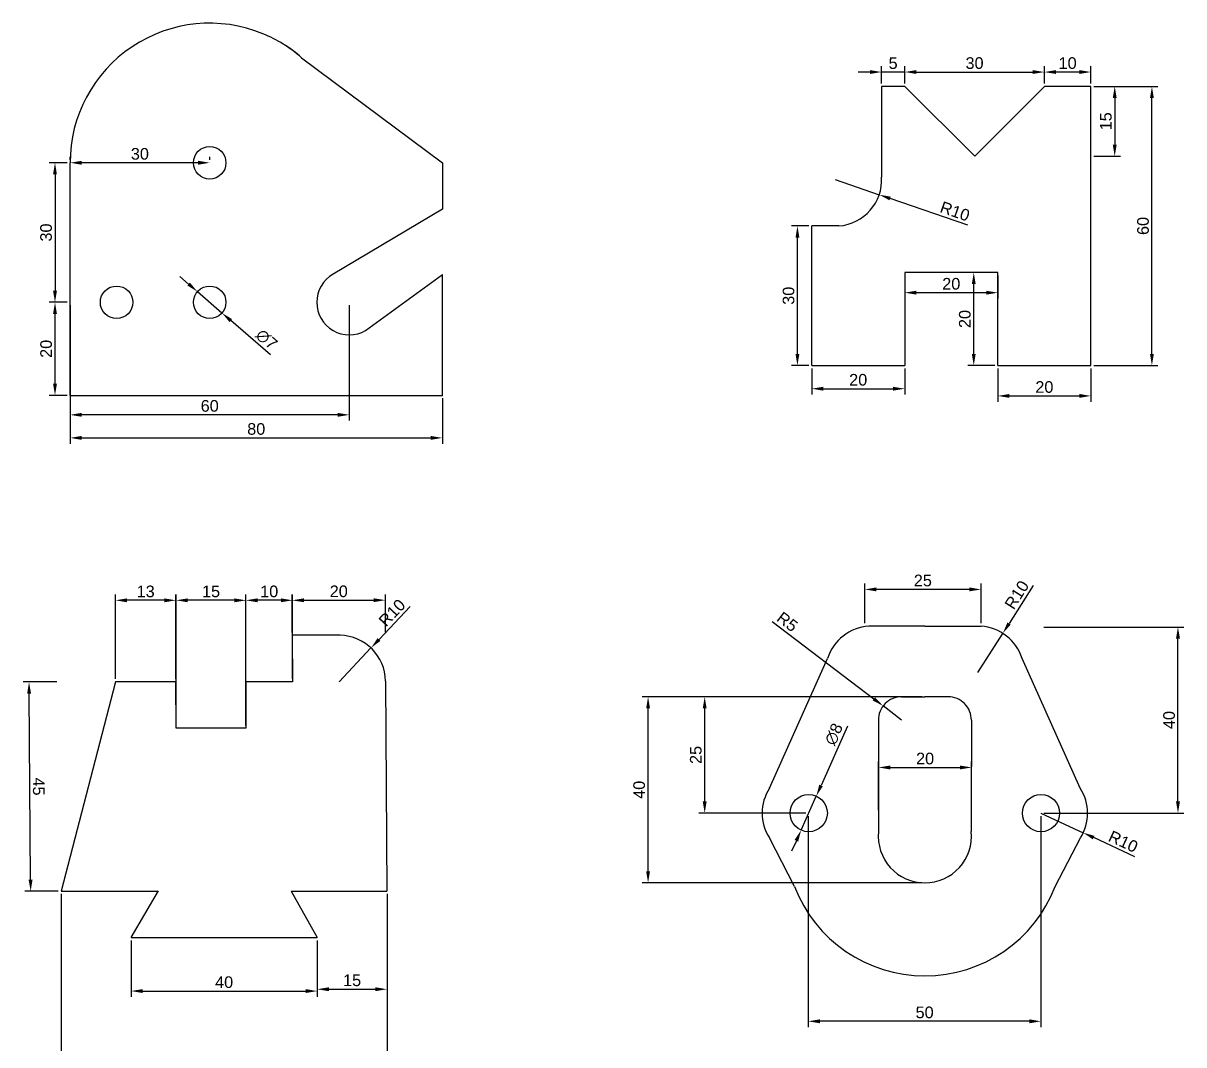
# Model space of a CAD drawing. Header units: millimetres. Extents: x 11680 to 12987, y 5009 to 5634.
# Drawn here: x 11679.9 to 11929.3, y 5410.4 to 5630 of the extents above; entities that cross this region are included whole.
import ezdxf

# ---------------------------------------------------------------- set-up
doc = ezdxf.new("R2010")
doc.units = ezdxf.units.MM
doc.styles.get("Standard").update_dxf_attribs({"font": 'arial.ttf'})
doc.dimstyles.new('ISO-25', dxfattribs={"dimtxt": 2.5, "dimasz": 2.5, "dimexe": 1.25, "dimexo": 0.625, "dimtad": 1, "dimtxsty": 'Standard', "dimcen": 2.5, "dimadec": 0, "dimazin": 0, "dimtfac": 1, "dimtmove": 0, "dimatfit": 3, "dimfxl": 1, "dimarcsym": 0})

# ---------------------------------------------------------------- blocks, each defined once
blk = doc.blocks.new('*D1')
at = {"color": 0, "lineweight": -2, "transparency": 16777216}
for p, q in [((11689.38, 5570), (11685.51, 5570)), ((11686.76, 5552.5), (11686.76, 5567.5)), ((11689.38, 5550), (11685.51, 5550))]:
    blk.add_line(p, q, dxfattribs=at)
at = {"color": 0, "transparency": 16777216}
for points in [[(11686.34, 5567.5), (11687.17, 5567.5), (11686.76, 5570)], [(11686.34, 5552.5), (11687.17, 5552.5), (11686.76, 5550)]]:
    blk.add_solid(points, dxfattribs=at)
at = {"layer": 'Defpoints', "color": 0, "transparency": 16777216}
for p in [(11686.76, 5570), (11690, 5570), (11690, 5550)]:
    blk.add_point(p, dxfattribs=at)
at = {"color": 0, "transparency": 16777216, "insert": (11684.86, 5560), "char_height": 2.5, "attachment_point": 5, "rotation": 90}
blk.add_mtext('20', dxfattribs=at)
blk = doc.blocks.new('*D2')
at = {"color": 0, "lineweight": -2, "transparency": 16777216}
for p, q in [((11689.38, 5600), (11685.51, 5600)), ((11686.76, 5597.5), (11686.76, 5572.5)), ((11689.38, 5570), (11685.51, 5570))]:
    blk.add_line(p, q, dxfattribs=at)
at = {"color": 0, "transparency": 16777216}
for points in [[(11686.34, 5597.5), (11687.17, 5597.5), (11686.76, 5600)], [(11686.34, 5572.5), (11687.17, 5572.5), (11686.76, 5570)]]:
    blk.add_solid(points, dxfattribs=at)
at = {"layer": 'Defpoints', "color": 0, "transparency": 16777216}
for p in [(11690, 5600), (11686.76, 5570), (11690, 5570)]:
    blk.add_point(p, dxfattribs=at)
at = {"color": 0, "transparency": 16777216, "insert": (11684.85, 5585), "char_height": 2.5, "attachment_point": 5, "rotation": 90}
blk.add_mtext('30', dxfattribs=at)
blk = doc.blocks.new('*D3')
at = {"color": 0, "lineweight": -2, "transparency": 16777216}
for p, q in [((11690, 5600.62), (11690, 5601.25)), ((11720, 5600.62), (11720, 5601.25)), ((11717.5, 5600), (11692.5, 5600))]:
    blk.add_line(p, q, dxfattribs=at)
at = {"color": 0, "transparency": 16777216}
for points in [[(11692.5, 5600.42), (11692.5, 5599.58), (11690, 5600)], [(11717.5, 5600.42), (11717.5, 5599.58), (11720, 5600)]]:
    blk.add_solid(points, dxfattribs=at)
at = {"layer": 'Defpoints', "color": 0, "transparency": 16777216}
for p in [(11690, 5600), (11690, 5600), (11720, 5600)]:
    blk.add_point(p, dxfattribs=at)
at = {"color": 0, "transparency": 16777216, "insert": (11705, 5601.9), "char_height": 2.5, "attachment_point": 5}
blk.add_mtext('30', dxfattribs=at)
blk = doc.blocks.new('*D4')
at = {"color": 0, "lineweight": -2, "transparency": 16777216}
for p, q in [((11690, 5569.38), (11690, 5544.56)), ((11750, 5569.38), (11750, 5544.56)), ((11747.5, 5545.81), (11692.5, 5545.81))]:
    blk.add_line(p, q, dxfattribs=at)
at = {"color": 0, "transparency": 16777216}
for points in [[(11692.5, 5546.23), (11692.5, 5545.4), (11690, 5545.81)], [(11747.5, 5546.23), (11747.5, 5545.4), (11750, 5545.81)]]:
    blk.add_solid(points, dxfattribs=at)
at = {"layer": 'Defpoints', "color": 0, "transparency": 16777216}
for p in [(11690, 5570), (11750, 5570), (11690, 5545.81)]:
    blk.add_point(p, dxfattribs=at)
at = {"color": 0, "transparency": 16777216, "insert": (11720, 5547.72), "char_height": 2.5, "attachment_point": 5}
blk.add_mtext('60', dxfattribs=at)
blk = doc.blocks.new('*D5')
at = {"color": 0, "lineweight": -2, "transparency": 16777216}
for p, q in [((11690, 5549.38), (11690, 5539.61)), ((11770, 5549.38), (11770, 5539.61)), ((11692.5, 5540.86), (11767.5, 5540.86))]:
    blk.add_line(p, q, dxfattribs=at)
at = {"color": 0, "transparency": 16777216}
for points in [[(11692.5, 5541.27), (11692.5, 5540.44), (11690, 5540.86)], [(11767.5, 5541.27), (11767.5, 5540.44), (11770, 5540.86)]]:
    blk.add_solid(points, dxfattribs=at)
at = {"layer": 'Defpoints', "color": 0, "transparency": 16777216}
for p in [(11690, 5550), (11770, 5550), (11770, 5540.86)]:
    blk.add_point(p, dxfattribs=at)
at = {"color": 0, "transparency": 16777216, "insert": (11730, 5542.76), "char_height": 2.5, "attachment_point": 5}
blk.add_mtext('80', dxfattribs=at)
blk = doc.blocks.new('*D6')
at = {"color": 0, "lineweight": -2, "transparency": 16777216}
for p, q in [((11715.47, 5573.93), (11713.58, 5575.57)), ((11717.36, 5572.29), (11722.64, 5567.71)), ((11733.04, 5558.69), (11724.53, 5566.07))]:
    blk.add_line(p, q, dxfattribs=at)
at = {"color": 0, "transparency": 16777216}
for points in [[(11715.74, 5574.25), (11715.19, 5573.62), (11717.36, 5572.29)], [(11724.81, 5566.38), (11724.26, 5565.75), (11722.64, 5567.71)]]:
    blk.add_solid(points, dxfattribs=at)
at = {"layer": 'Defpoints', "color": 0, "transparency": 16777216}
for p in [(11717.36, 5572.29), (11722.64, 5567.71)]:
    blk.add_point(p, dxfattribs=at)
at = {"color": 0, "transparency": 16777216, "insert": (11732.22, 5562.02), "char_height": 2.5, "attachment_point": 5, "rotation": 319.069}
blk.add_mtext('∅7', dxfattribs=at)
blk = doc.blocks.new('*D7')
at = {"color": 0, "lineweight": -2, "transparency": 16777216}
for p, q in [((11861.85, 5619.5), (11859.35, 5619.5)), ((11864.35, 5617.04), (11864.35, 5620.75)), ((11869.35, 5619.5), (11864.35, 5619.5)), ((11869.35, 5617.04), (11869.35, 5620.75)), ((11871.85, 5619.5), (11874.35, 5619.5))]:
    blk.add_line(p, q, dxfattribs=at)
at = {"color": 0, "transparency": 16777216}
for points in [[(11861.85, 5619.92), (11861.85, 5619.09), (11864.35, 5619.5)], [(11871.85, 5619.92), (11871.85, 5619.09), (11869.35, 5619.5)]]:
    blk.add_solid(points, dxfattribs=at)
at = {"layer": 'Defpoints', "color": 0, "transparency": 16777216}
for p in [(11864.35, 5619.5), (11864.35, 5616.41), (11869.35, 5616.41)]:
    blk.add_point(p, dxfattribs=at)
at = {"color": 0, "transparency": 16777216, "insert": (11866.85, 5621.4), "char_height": 2.5, "attachment_point": 5}
blk.add_mtext('5', dxfattribs=at)
blk = doc.blocks.new('*D8')
at = {"color": 0, "lineweight": -2, "transparency": 16777216}
for p, q in [((11869.35, 5617.04), (11869.35, 5620.75)), ((11871.85, 5619.5), (11896.85, 5619.5)), ((11899.35, 5617.04), (11899.35, 5620.75))]:
    blk.add_line(p, q, dxfattribs=at)
at = {"color": 0, "transparency": 16777216}
for points in [[(11871.85, 5619.92), (11871.85, 5619.09), (11869.35, 5619.5)], [(11896.85, 5619.92), (11896.85, 5619.09), (11899.35, 5619.5)]]:
    blk.add_solid(points, dxfattribs=at)
at = {"layer": 'Defpoints', "color": 0, "transparency": 16777216}
for p in [(11899.35, 5619.5), (11869.35, 5616.41), (11899.35, 5616.41)]:
    blk.add_point(p, dxfattribs=at)
at = {"color": 0, "transparency": 16777216, "insert": (11884.35, 5621.41), "char_height": 2.5, "attachment_point": 5}
blk.add_mtext('30', dxfattribs=at)
blk = doc.blocks.new('*D9')
at = {"color": 0, "lineweight": -2, "transparency": 16777216}
for p, q in [((11899.35, 5617.04), (11899.35, 5620.75)), ((11906.85, 5619.5), (11901.85, 5619.5)), ((11909.35, 5617.04), (11909.35, 5620.75))]:
    blk.add_line(p, q, dxfattribs=at)
at = {"color": 0, "transparency": 16777216}
for points in [[(11901.85, 5619.92), (11901.85, 5619.09), (11899.35, 5619.5)], [(11906.85, 5619.92), (11906.85, 5619.09), (11909.35, 5619.5)]]:
    blk.add_solid(points, dxfattribs=at)
at = {"layer": 'Defpoints', "color": 0, "transparency": 16777216}
for p in [(11899.35, 5619.5), (11899.35, 5616.41), (11909.35, 5616.41)]:
    blk.add_point(p, dxfattribs=at)
at = {"color": 0, "transparency": 16777216, "insert": (11904.35, 5621.41), "char_height": 2.5, "attachment_point": 5}
blk.add_mtext('10', dxfattribs=at)
blk = doc.blocks.new('*D10')
at = {"color": 0, "lineweight": -2, "transparency": 16777216}
for p, q in [((11909.98, 5616.41), (11923.71, 5616.41)), ((11922.46, 5558.91), (11922.46, 5613.91)), ((11909.98, 5556.41), (11923.71, 5556.41))]:
    blk.add_line(p, q, dxfattribs=at)
at = {"color": 0, "transparency": 16777216}
for points in [[(11922.05, 5613.91), (11922.88, 5613.91), (11922.46, 5616.41)], [(11922.05, 5558.91), (11922.88, 5558.91), (11922.46, 5556.41)]]:
    blk.add_solid(points, dxfattribs=at)
at = {"layer": 'Defpoints', "color": 0, "transparency": 16777216}
for p in [(11909.35, 5616.41), (11922.46, 5616.41), (11909.35, 5556.41)]:
    blk.add_point(p, dxfattribs=at)
at = {"color": 0, "transparency": 16777216, "insert": (11920.56, 5586.41), "char_height": 2.5, "attachment_point": 5, "rotation": 90}
blk.add_mtext('60', dxfattribs=at)
blk = doc.blocks.new('*D11')
at = {"color": 0, "lineweight": -2, "transparency": 16777216}
for p, q in [((11909.98, 5616.41), (11915.72, 5616.41)), ((11914.47, 5613.91), (11914.47, 5603.91)), ((11909.98, 5601.41), (11915.72, 5601.41))]:
    blk.add_line(p, q, dxfattribs=at)
at = {"color": 0, "transparency": 16777216}
for points in [[(11914.05, 5613.91), (11914.89, 5613.91), (11914.47, 5616.41)], [(11914.05, 5603.91), (11914.89, 5603.91), (11914.47, 5601.41)]]:
    blk.add_solid(points, dxfattribs=at)
at = {"layer": 'Defpoints', "color": 0, "transparency": 16777216}
for p in [(11909.35, 5616.41), (11909.35, 5601.41), (11914.47, 5601.41)]:
    blk.add_point(p, dxfattribs=at)
at = {"color": 0, "transparency": 16777216, "insert": (11912.57, 5608.91), "char_height": 2.5, "attachment_point": 5, "rotation": 90}
blk.add_mtext('15', dxfattribs=at)
blk = doc.blocks.new('*D12')
at = {"color": 0, "lineweight": -2, "transparency": 16777216}
for p, q in [((11854.39, 5596.38), (11863.85, 5593.13)), ((11882.93, 5586.58), (11866.22, 5592.32))]:
    blk.add_line(p, q, dxfattribs=at)
at = {"color": 0, "transparency": 16777216}
blk.add_solid([(11866.35, 5592.71), (11866.08, 5591.93), (11863.85, 5593.13)], dxfattribs=at)
at = {"layer": 'Defpoints', "color": 0, "transparency": 16777216}
for p in [(11854.39, 5596.38), (11863.85, 5593.13)]:
    blk.add_point(p, dxfattribs=at)
at = {"color": 0, "transparency": 16777216, "insert": (11880.14, 5589.55), "char_height": 2.5, "attachment_point": 5, "rotation": 341.0474}
blk.add_mtext('R10', dxfattribs=at)
blk = doc.blocks.new('*D13')
at = {"color": 0, "lineweight": -2, "transparency": 16777216}
for p, q in [((11848.73, 5586.41), (11845.04, 5586.41)), ((11846.29, 5558.91), (11846.29, 5583.91)), ((11848.73, 5556.41), (11845.04, 5556.41))]:
    blk.add_line(p, q, dxfattribs=at)
at = {"color": 0, "transparency": 16777216}
for points in [[(11845.88, 5583.91), (11846.71, 5583.91), (11846.29, 5586.41)], [(11845.88, 5558.91), (11846.71, 5558.91), (11846.29, 5556.41)]]:
    blk.add_solid(points, dxfattribs=at)
at = {"layer": 'Defpoints', "color": 0, "transparency": 16777216}
for p in [(11846.29, 5586.41), (11849.35, 5586.41), (11849.35, 5556.41)]:
    blk.add_point(p, dxfattribs=at)
at = {"color": 0, "transparency": 16777216, "insert": (11844.39, 5571.41), "char_height": 2.5, "attachment_point": 5, "rotation": 90}
blk.add_mtext('30', dxfattribs=at)
blk = doc.blocks.new('*D14')
at = {"color": 0, "lineweight": -2, "transparency": 16777216}
for p, q in [((11849.35, 5555.79), (11849.35, 5550.18)), ((11869.35, 5555.79), (11869.35, 5550.18)), ((11851.85, 5551.43), (11866.85, 5551.43))]:
    blk.add_line(p, q, dxfattribs=at)
at = {"color": 0, "transparency": 16777216}
for points in [[(11851.85, 5551.84), (11851.85, 5551.01), (11849.35, 5551.43)], [(11866.85, 5551.84), (11866.85, 5551.01), (11869.35, 5551.43)]]:
    blk.add_solid(points, dxfattribs=at)
at = {"layer": 'Defpoints', "color": 0, "transparency": 16777216}
for p in [(11849.35, 5556.41), (11869.35, 5556.41), (11869.35, 5551.43)]:
    blk.add_point(p, dxfattribs=at)
at = {"color": 0, "transparency": 16777216, "insert": (11859.35, 5553.33), "char_height": 2.5, "attachment_point": 5}
blk.add_mtext('20', dxfattribs=at)
blk = doc.blocks.new('*D15')
at = {"color": 0, "lineweight": -2, "transparency": 16777216}
for p, q in [((11869.35, 5575.79), (11869.35, 5570.82)), ((11889.35, 5575.79), (11889.35, 5570.82)), ((11886.85, 5572.07), (11871.85, 5572.07))]:
    blk.add_line(p, q, dxfattribs=at)
at = {"color": 0, "transparency": 16777216}
for points in [[(11871.85, 5572.49), (11871.85, 5571.65), (11869.35, 5572.07)], [(11886.85, 5572.49), (11886.85, 5571.65), (11889.35, 5572.07)]]:
    blk.add_solid(points, dxfattribs=at)
at = {"layer": 'Defpoints', "color": 0, "transparency": 16777216}
for p in [(11869.35, 5576.41), (11889.35, 5576.41), (11869.35, 5572.07)]:
    blk.add_point(p, dxfattribs=at)
at = {"color": 0, "transparency": 16777216, "insert": (11879.35, 5573.97), "char_height": 2.5, "attachment_point": 5}
blk.add_mtext('20', dxfattribs=at)
blk = doc.blocks.new('*D16')
at = {"color": 0, "lineweight": -2, "transparency": 16777216}
for p, q in [((11888.73, 5576.41), (11882.93, 5576.41)), ((11884.18, 5558.91), (11884.18, 5573.91)), ((11888.73, 5556.41), (11882.93, 5556.41))]:
    blk.add_line(p, q, dxfattribs=at)
at = {"color": 0, "transparency": 16777216}
for points in [[(11883.76, 5573.91), (11884.59, 5573.91), (11884.18, 5576.41)], [(11883.76, 5558.91), (11884.59, 5558.91), (11884.18, 5556.41)]]:
    blk.add_solid(points, dxfattribs=at)
at = {"layer": 'Defpoints', "color": 0, "transparency": 16777216}
for p in [(11884.18, 5576.41), (11889.35, 5576.41), (11889.35, 5556.41)]:
    blk.add_point(p, dxfattribs=at)
at = {"color": 0, "transparency": 16777216, "insert": (11882.27, 5566.41), "char_height": 2.5, "attachment_point": 5, "rotation": 90}
blk.add_mtext('20', dxfattribs=at)
blk = doc.blocks.new('*D17')
at = {"color": 0, "lineweight": -2, "transparency": 16777216}
for p, q in [((11889.35, 5555.79), (11889.35, 5548.63)), ((11909.35, 5555.79), (11909.35, 5548.63)), ((11891.85, 5549.88), (11906.85, 5549.88))]:
    blk.add_line(p, q, dxfattribs=at)
at = {"color": 0, "transparency": 16777216}
for points in [[(11891.85, 5550.3), (11891.85, 5549.46), (11889.35, 5549.88)], [(11906.85, 5550.3), (11906.85, 5549.46), (11909.35, 5549.88)]]:
    blk.add_solid(points, dxfattribs=at)
at = {"layer": 'Defpoints', "color": 0, "transparency": 16777216}
for p in [(11889.35, 5556.41), (11909.35, 5556.41), (11909.35, 5549.88)]:
    blk.add_point(p, dxfattribs=at)
at = {"color": 0, "transparency": 16777216, "insert": (11899.35, 5551.78), "char_height": 2.5, "attachment_point": 5}
blk.add_mtext('20', dxfattribs=at)
blk = doc.blocks.new('*D18')
at = {"color": 0, "lineweight": -2, "transparency": 16777216}
for p, q in [((11699.74, 5489.06), (11699.74, 5507.19)), ((11712.74, 5489.06), (11712.74, 5507.19)), ((11710.24, 5505.94), (11702.24, 5505.94))]:
    blk.add_line(p, q, dxfattribs=at)
at = {"color": 0, "transparency": 16777216}
for points in [[(11702.24, 5506.36), (11702.24, 5505.52), (11699.74, 5505.94)], [(11710.24, 5506.36), (11710.24, 5505.52), (11712.74, 5505.94)]]:
    blk.add_solid(points, dxfattribs=at)
at = {"layer": 'Defpoints', "color": 0, "transparency": 16777216}
for p in [(11699.74, 5505.94), (11699.74, 5488.43), (11712.74, 5488.43)]:
    blk.add_point(p, dxfattribs=at)
at = {"color": 0, "transparency": 16777216, "insert": (11706.24, 5507.84), "char_height": 2.5, "attachment_point": 5}
blk.add_mtext('13', dxfattribs=at)
blk = doc.blocks.new('*D19')
at = {"color": 0, "lineweight": -2, "transparency": 16777216}
for p, q in [((11712.79, 5479.06), (11712.79, 5507.19)), ((11727.79, 5479.06), (11727.79, 5507.19)), ((11725.29, 5505.94), (11715.29, 5505.94))]:
    blk.add_line(p, q, dxfattribs=at)
at = {"color": 0, "transparency": 16777216}
for points in [[(11715.29, 5506.36), (11715.29, 5505.52), (11712.79, 5505.94)], [(11725.29, 5506.36), (11725.29, 5505.52), (11727.79, 5505.94)]]:
    blk.add_solid(points, dxfattribs=at)
at = {"layer": 'Defpoints', "color": 0, "transparency": 16777216}
for p in [(11712.79, 5505.94), (11712.79, 5478.43), (11727.79, 5478.43)]:
    blk.add_point(p, dxfattribs=at)
at = {"color": 0, "transparency": 16777216, "insert": (11720.29, 5507.84), "char_height": 2.5, "attachment_point": 5}
blk.add_mtext('15', dxfattribs=at)
blk = doc.blocks.new('*D20')
at = {"color": 0, "lineweight": -2, "transparency": 16777216}
for p, q in [((11727.79, 5489.06), (11727.79, 5507.19)), ((11737.79, 5489.04), (11737.79, 5507.19)), ((11735.29, 5505.94), (11730.29, 5505.94))]:
    blk.add_line(p, q, dxfattribs=at)
at = {"color": 0, "transparency": 16777216}
for points in [[(11730.29, 5506.36), (11730.29, 5505.52), (11727.79, 5505.94)], [(11735.29, 5506.36), (11735.29, 5505.52), (11737.79, 5505.94)]]:
    blk.add_solid(points, dxfattribs=at)
at = {"layer": 'Defpoints', "color": 0, "transparency": 16777216}
for p in [(11727.79, 5505.94), (11727.79, 5488.43), (11737.79, 5488.42)]:
    blk.add_point(p, dxfattribs=at)
at = {"color": 0, "transparency": 16777216, "insert": (11732.79, 5507.84), "char_height": 2.5, "attachment_point": 5}
blk.add_mtext('10', dxfattribs=at)
blk = doc.blocks.new('*D21')
at = {"color": 0, "lineweight": -2, "transparency": 16777216}
for p, q in [((11737.75, 5499.04), (11737.74, 5507.19)), ((11757.75, 5499.07), (11757.74, 5507.22)), ((11740.24, 5505.94), (11755.24, 5505.96))]:
    blk.add_line(p, q, dxfattribs=at)
at = {"color": 0, "transparency": 16777216}
for points in [[(11755.24, 5506.38), (11755.24, 5505.55), (11757.74, 5505.97)], [(11740.24, 5506.36), (11740.24, 5505.53), (11737.74, 5505.94)]]:
    blk.add_solid(points, dxfattribs=at)
at = {"layer": 'Defpoints', "color": 0, "transparency": 16777216}
for p in [(11757.74, 5505.97), (11737.75, 5498.42), (11757.75, 5498.44)]:
    blk.add_point(p, dxfattribs=at)
at = {"color": 0, "transparency": 16777216, "insert": (11747.73, 5507.86), "char_height": 2.5, "attachment_point": 5, "rotation": 0.0748}
blk.add_mtext('20', dxfattribs=at)
blk = doc.blocks.new('*D22')
at = {"color": 0, "lineweight": -2, "transparency": 16777216}
for p, q in [((11763.05, 5504.58), (11756.38, 5497.52)), ((11747.8, 5488.43), (11754.66, 5495.7))]:
    blk.add_line(p, q, dxfattribs=at)
at = {"color": 0, "transparency": 16777216}
blk.add_solid([(11756.08, 5497.8), (11756.68, 5497.23), (11754.66, 5495.7)], dxfattribs=at)
at = {"layer": 'Defpoints', "color": 0, "transparency": 16777216}
for p in [(11754.66, 5495.7), (11747.8, 5488.43)]:
    blk.add_point(p, dxfattribs=at)
at = {"color": 0, "transparency": 16777216, "insert": (11759.19, 5503.26), "char_height": 2.5, "attachment_point": 5, "rotation": 46.6223}
blk.add_mtext('R10', dxfattribs=at)
blk = doc.blocks.new('*D23')
at = {"color": 0, "lineweight": -2, "transparency": 16777216}
for p, q in [((11743.1, 5432.82), (11743.1, 5421.08)), ((11758.1, 5432.82), (11758.1, 5421.08)), ((11745.6, 5422.33), (11755.6, 5422.33))]:
    blk.add_line(p, q, dxfattribs=at)
at = {"color": 0, "transparency": 16777216}
for points in [[(11745.6, 5422.75), (11745.6, 5421.92), (11743.1, 5422.33)], [(11755.6, 5422.75), (11755.6, 5421.92), (11758.1, 5422.33)]]:
    blk.add_solid(points, dxfattribs=at)
at = {"layer": 'Defpoints', "color": 0, "transparency": 16777216}
for p in [(11743.1, 5433.44), (11758.1, 5433.44), (11758.1, 5422.33)]:
    blk.add_point(p, dxfattribs=at)
at = {"color": 0, "transparency": 16777216, "insert": (11750.6, 5424.24), "char_height": 2.5, "attachment_point": 5}
blk.add_mtext('15', dxfattribs=at)
blk = doc.blocks.new('*D24')
at = {"color": 0, "lineweight": -2, "transparency": 16777216}
for p, q in [((11687.12, 5488.44), (11679.93, 5488.38)), ((11681.51, 5445.89), (11681.2, 5485.89)), ((11687.47, 5443.44), (11680.28, 5443.38))]:
    blk.add_line(p, q, dxfattribs=at)
at = {"color": 0, "transparency": 16777216}
for points in [[(11681.61, 5485.89), (11680.78, 5485.89), (11681.18, 5488.39)], [(11681.93, 5445.89), (11681.09, 5445.89), (11681.53, 5443.39)]]:
    blk.add_solid(points, dxfattribs=at)
at = {"layer": 'Defpoints', "color": 0, "transparency": 16777216}
for p in [(11681.18, 5488.39), (11687.75, 5488.44), (11688.1, 5443.44)]:
    blk.add_point(p, dxfattribs=at)
at = {"color": 0, "transparency": 16777216, "insert": (11683.25, 5465.91), "char_height": 2.5, "attachment_point": 5, "rotation": 270.4487}
blk.add_mtext('45', dxfattribs=at)
blk = doc.blocks.new('*D25')
at = {"color": 0, "lineweight": -2, "transparency": 16777216}
for p, q in [((11688.1, 5442.82), (11688.1, 5399.02)), ((11758.1, 5442.82), (11758.1, 5399.02)), ((11690.6, 5400.27), (11755.6, 5400.27))]:
    blk.add_line(p, q, dxfattribs=at)
at = {"color": 0, "transparency": 16777216}
for points in [[(11690.6, 5400.69), (11690.6, 5399.85), (11688.1, 5400.27)], [(11755.6, 5400.69), (11755.6, 5399.85), (11758.1, 5400.27)]]:
    blk.add_solid(points, dxfattribs=at)
at = {"layer": 'Defpoints', "color": 0, "transparency": 16777216}
for p in [(11688.1, 5443.44), (11758.1, 5443.44), (11758.1, 5400.27)]:
    blk.add_point(p, dxfattribs=at)
at = {"color": 0, "transparency": 16777216, "insert": (11723.1, 5402.17), "char_height": 2.5, "attachment_point": 5}
blk.add_mtext('70', dxfattribs=at)
blk = doc.blocks.new('*D26')
at = {"color": 0, "lineweight": -2, "transparency": 16777216}
for p, q in [((11703.1, 5432.82), (11703.1, 5420.69)), ((11743.1, 5432.82), (11743.1, 5420.69)), ((11705.6, 5421.94), (11740.6, 5421.94))]:
    blk.add_line(p, q, dxfattribs=at)
at = {"color": 0, "transparency": 16777216}
for points in [[(11705.6, 5422.36), (11705.6, 5421.52), (11703.1, 5421.94)], [(11740.6, 5422.36), (11740.6, 5421.52), (11743.1, 5421.94)]]:
    blk.add_solid(points, dxfattribs=at)
at = {"layer": 'Defpoints', "color": 0, "transparency": 16777216}
for p in [(11703.1, 5433.44), (11743.1, 5433.44), (11743.1, 5421.94)]:
    blk.add_point(p, dxfattribs=at)
at = {"color": 0, "transparency": 16777216, "insert": (11723.1, 5423.84), "char_height": 2.5, "attachment_point": 5}
blk.add_mtext('40', dxfattribs=at)
blk = doc.blocks.new('*D27')
at = {"color": 0, "lineweight": -2, "transparency": 16777216}
for p, q in [((11896.98, 5509.13), (11891.76, 5500.94)), ((11885.04, 5490.4), (11890.42, 5498.83))]:
    blk.add_line(p, q, dxfattribs=at)
at = {"color": 0, "transparency": 16777216}
blk.add_solid([(11891.41, 5501.16), (11892.11, 5500.72), (11890.42, 5498.83)], dxfattribs=at)
at = {"layer": 'Defpoints', "color": 0, "transparency": 16777216}
for p in [(11890.42, 5498.83), (11885.04, 5490.4)]:
    blk.add_point(p, dxfattribs=at)
at = {"color": 0, "transparency": 16777216, "insert": (11893.44, 5507.11), "char_height": 2.5, "attachment_point": 5, "rotation": 57.4785}
blk.add_mtext('R10', dxfattribs=at)
blk = doc.blocks.new('*D28')
at = {"color": 0, "lineweight": -2, "transparency": 16777216}
for p, q in [((11863.72, 5460.82), (11863.72, 5471.26)), ((11866.22, 5470.01), (11881.22, 5470.01)), ((11883.72, 5460.82), (11883.72, 5471.26))]:
    blk.add_line(p, q, dxfattribs=at)
at = {"color": 0, "transparency": 16777216}
for points in [[(11866.22, 5470.42), (11866.22, 5469.59), (11863.72, 5470.01)], [(11881.22, 5470.42), (11881.22, 5469.59), (11883.72, 5470.01)]]:
    blk.add_solid(points, dxfattribs=at)
at = {"layer": 'Defpoints', "color": 0, "transparency": 16777216}
for p in [(11883.72, 5470.01), (11863.72, 5460.2), (11883.72, 5460.2)]:
    blk.add_point(p, dxfattribs=at)
at = {"color": 0, "transparency": 16777216, "insert": (11873.72, 5471.91), "char_height": 2.5, "attachment_point": 5}
blk.add_mtext('20', dxfattribs=at)
blk = doc.blocks.new('*D29')
at = {"color": 0, "lineweight": -2, "transparency": 16777216}
for p, q in [((11898.62, 5460.2), (11907.69, 5455.98)), ((11918.77, 5450.83), (11909.96, 5454.93))]:
    blk.add_line(p, q, dxfattribs=at)
at = {"color": 0, "transparency": 16777216}
blk.add_solid([(11910.13, 5455.3), (11909.78, 5454.55), (11907.69, 5455.98)], dxfattribs=at)
at = {"layer": 'Defpoints', "color": 0, "transparency": 16777216}
for p in [(11898.62, 5460.2), (11907.69, 5455.98)]:
    blk.add_point(p, dxfattribs=at)
at = {"color": 0, "transparency": 16777216, "insert": (11916.3, 5454.07), "char_height": 2.5, "attachment_point": 5, "rotation": 335.0571}
blk.add_mtext('R10', dxfattribs=at)
blk = doc.blocks.new('*D30')
at = {"color": 0, "lineweight": -2, "transparency": 16777216}
for p, q in [((11857.07, 5478.91), (11851.36, 5466.13)), ((11847.09, 5456.54), (11850.35, 5463.85)), ((11846.07, 5454.26), (11845.05, 5451.98))]:
    blk.add_line(p, q, dxfattribs=at)
at = {"color": 0, "transparency": 16777216}
for points in [[(11850.98, 5466.3), (11851.75, 5465.96), (11850.35, 5463.85)], [(11845.69, 5454.43), (11846.45, 5454.09), (11847.09, 5456.54)]]:
    blk.add_solid(points, dxfattribs=at)
at = {"layer": 'Defpoints', "color": 0, "transparency": 16777216}
for p in [(11850.35, 5463.85), (11847.09, 5456.54)]:
    blk.add_point(p, dxfattribs=at)
at = {"color": 0, "transparency": 16777216, "insert": (11854.12, 5477.15), "char_height": 2.5, "attachment_point": 5, "rotation": 65.9598}
blk.add_mtext('∅8', dxfattribs=at)
blk = doc.blocks.new('*D31')
at = {"color": 0, "lineweight": -2, "transparency": 16777216}
for p, q in [((11840.87, 5501.42), (11862.71, 5484.75)), ((11868.68, 5480.2), (11864.7, 5483.24))]:
    blk.add_line(p, q, dxfattribs=at)
at = {"color": 0, "transparency": 16777216}
blk.add_solid([(11862.97, 5485.08), (11862.46, 5484.42), (11864.7, 5483.24)], dxfattribs=at)
at = {"layer": 'Defpoints', "color": 0, "transparency": 16777216}
for p in [(11864.7, 5483.24), (11868.68, 5480.2)]:
    blk.add_point(p, dxfattribs=at)
at = {"color": 0, "transparency": 16777216, "insert": (11844.13, 5501.32), "char_height": 2.5, "attachment_point": 5, "rotation": 322.6509}
blk.add_mtext('R5', dxfattribs=at)
blk = doc.blocks.new('*D32')
at = {"color": 0, "lineweight": -2, "transparency": 16777216}
for p, q in [((11848.09, 5485.2), (11825.11, 5485.2)), ((11826.36, 5462.7), (11826.36, 5482.7)), ((11848.09, 5460.2), (11825.11, 5460.2))]:
    blk.add_line(p, q, dxfattribs=at)
at = {"color": 0, "transparency": 16777216}
for points in [[(11825.95, 5482.7), (11826.78, 5482.7), (11826.36, 5485.2)], [(11825.95, 5462.7), (11826.78, 5462.7), (11826.36, 5460.2)]]:
    blk.add_solid(points, dxfattribs=at)
at = {"layer": 'Defpoints', "color": 0, "transparency": 16777216}
for p in [(11826.36, 5485.2), (11848.72, 5485.2), (11848.72, 5460.2)]:
    blk.add_point(p, dxfattribs=at)
at = {"color": 0, "transparency": 16777216, "insert": (11824.46, 5472.7), "char_height": 2.5, "attachment_point": 5, "rotation": 90}
blk.add_mtext('25', dxfattribs=at)
blk = doc.blocks.new('*D33')
at = {"color": 0, "lineweight": -2, "transparency": 16777216}
for p, q in [((11873.04, 5485.2), (11812.95, 5485.2)), ((11814.2, 5447.7), (11814.2, 5482.7)), ((11873.04, 5445.2), (11812.95, 5445.2))]:
    blk.add_line(p, q, dxfattribs=at)
at = {"color": 0, "transparency": 16777216}
for points in [[(11813.78, 5482.7), (11814.61, 5482.7), (11814.2, 5485.2)], [(11813.78, 5447.7), (11814.61, 5447.7), (11814.2, 5445.2)]]:
    blk.add_solid(points, dxfattribs=at)
at = {"layer": 'Defpoints', "color": 0, "transparency": 16777216}
for p in [(11814.2, 5485.2), (11873.66, 5485.2), (11873.66, 5445.2)]:
    blk.add_point(p, dxfattribs=at)
at = {"color": 0, "transparency": 16777216, "insert": (11812.29, 5465.2), "char_height": 2.5, "attachment_point": 5, "rotation": 90}
blk.add_mtext('40', dxfattribs=at)
blk = doc.blocks.new('*D34')
at = {"color": 0, "lineweight": -2, "transparency": 16777216}
for p, q in [((11848.62, 5459.57), (11848.62, 5414.19)), ((11898.62, 5459.57), (11898.62, 5414.19)), ((11896.12, 5415.44), (11851.12, 5415.44))]:
    blk.add_line(p, q, dxfattribs=at)
at = {"color": 0, "transparency": 16777216}
for points in [[(11851.12, 5415.86), (11851.12, 5415.02), (11848.62, 5415.44)], [(11896.12, 5415.86), (11896.12, 5415.02), (11898.62, 5415.44)]]:
    blk.add_solid(points, dxfattribs=at)
at = {"layer": 'Defpoints', "color": 0, "transparency": 16777216}
for p in [(11848.62, 5460.2), (11898.62, 5460.2), (11848.62, 5415.44)]:
    blk.add_point(p, dxfattribs=at)
at = {"color": 0, "transparency": 16777216, "insert": (11873.62, 5417.34), "char_height": 2.5, "attachment_point": 5}
blk.add_mtext('50', dxfattribs=at)
blk = doc.blocks.new('*D35')
at = {"color": 0, "lineweight": -2, "transparency": 16777216}
for p, q in [((11899.25, 5500.2), (11929.31, 5500.2)), ((11928.06, 5462.7), (11928.06, 5497.7)), ((11899.25, 5460.2), (11929.31, 5460.2))]:
    blk.add_line(p, q, dxfattribs=at)
at = {"color": 0, "transparency": 16777216}
for points in [[(11927.64, 5497.7), (11928.48, 5497.7), (11928.06, 5500.2)], [(11927.64, 5462.7), (11928.48, 5462.7), (11928.06, 5460.2)]]:
    blk.add_solid(points, dxfattribs=at)
at = {"layer": 'Defpoints', "color": 0, "transparency": 16777216}
for p in [(11898.62, 5500.2), (11928.06, 5500.2), (11898.62, 5460.2)]:
    blk.add_point(p, dxfattribs=at)
at = {"color": 0, "transparency": 16777216, "insert": (11926.16, 5480.2), "char_height": 2.5, "attachment_point": 5, "rotation": 90}
blk.add_mtext('40', dxfattribs=at)
blk = doc.blocks.new('*D36')
at = {"color": 0, "lineweight": -2, "transparency": 16777216}
for p, q in [((11860.74, 5501), (11860.74, 5509.53)), ((11885.74, 5501), (11885.74, 5509.53)), ((11883.24, 5508.28), (11863.24, 5508.28))]:
    blk.add_line(p, q, dxfattribs=at)
at = {"color": 0, "transparency": 16777216}
for points in [[(11863.24, 5508.7), (11863.24, 5507.87), (11860.74, 5508.28)], [(11883.24, 5508.7), (11883.24, 5507.87), (11885.74, 5508.28)]]:
    blk.add_solid(points, dxfattribs=at)
at = {"layer": 'Defpoints', "color": 0, "transparency": 16777216}
for p in [(11860.74, 5508.28), (11860.74, 5500.38), (11885.74, 5500.38)]:
    blk.add_point(p, dxfattribs=at)
at = {"color": 0, "transparency": 16777216, "insert": (11873.24, 5510.19), "char_height": 2.5, "attachment_point": 5}
blk.add_mtext('25', dxfattribs=at)

msp = doc.modelspace()

# ---------------------------------------------------------------- linework, layer by layer
for p, q in [((11739.744, 5622.587), (11770, 5600)), ((11869.354, 5616.414), (11864.354, 5616.414)), ((11864.354, 5616.414), (11864.379, 5596.929)), ((11884.437, 5601.414), (11869.354, 5616.414)), ((11884.437, 5601.414), (11899.354, 5616.414)), ((11909.354, 5616.414), (11899.354, 5616.414)), ((11909.354, 5556.414), (11909.354, 5616.414)), ((11690, 5550), (11690, 5600)), ((11770, 5600), (11770, 5590)), ((11770, 5590), (11746.5, 5576.062)), ((11849.354, 5556.414), (11849.354, 5586.414)), ((11855.21, 5586.414), (11849.354, 5586.414)), ((11889.354, 5576.414), (11869.354, 5576.414)), ((11869.354, 5576.414), (11869.354, 5556.414)), ((11889.354, 5556.414), (11889.354, 5576.414)), ((11753.5, 5563.938), (11770, 5576)), ((11770, 5550), (11770, 5576)), ((11690, 5550), (11690, 5570)), ((11849.354, 5556.414), (11869.354, 5556.414)), ((11889.354, 5556.414), (11909.354, 5556.414)), ((11690, 5550), (11770, 5550)), ((11873.672, 5500.376), (11861.603, 5500.376)), ((11873.668, 5500.376), (11885.737, 5500.376)), ((11748.002, 5498.429), (11737.747, 5498.416)), ((11737.747, 5498.416), (11737.789, 5488.416)), ((11840.269, 5465.548), (11852.771, 5493.432)), ((11907.071, 5465.548), (11894.569, 5493.432)), ((11699.737, 5488.435), (11688.099, 5443.443)), ((11712.737, 5488.435), (11699.737, 5488.435)), ((11712.789, 5478.435), (11712.737, 5488.435)), ((11737.789, 5488.416), (11727.789, 5488.435)), ((11727.789, 5488.435), (11727.789, 5478.435)), ((11757.796, 5488.576), (11758.045, 5443.443)), ((11868.672, 5485.204), (11873.67, 5485.204)), ((11878.669, 5485.204), (11873.67, 5485.204)), ((11863.677, 5480.151), (11863.717, 5460.196)), ((11883.663, 5480.151), (11883.624, 5460.196)), ((11727.789, 5478.435), (11712.789, 5478.435)), ((11863.717, 5460.196), (11863.717, 5456.215)), ((11883.624, 5460.196), (11883.624, 5456.215)), ((11845.67, 5444.421), (11840.258, 5454.863)), ((11901.67, 5444.421), (11907.083, 5454.863)), ((11688.099, 5443.443), (11708.961, 5443.443)), ((11703.099, 5433.443), (11708.983, 5443.48)), ((11737.497, 5443.443), (11743.104, 5433.429)), ((11737.497, 5443.443), (11758.045, 5443.443)), ((11703.099, 5433.443), (11743.099, 5433.443))]:
    msp.add_line(p, q)
for centre, radius in [((11720, 5600), 3.5), ((11700, 5570), 3.5), ((11720, 5570), 3.5), ((11848.717, 5460.196), 4), ((11898.624, 5460.196), 4)]:
    msp.add_circle(centre, radius)
for centre, radius, start, end in [((11720, 5600), 30, 67.60146, 180), ((11720, 5600), 30, 48.84219, 67.60146), ((11720, 5600), 30, 48.84219, 57.67287), ((11854.394, 5596.38), 10, 274.68129, 3.14706), ((11750, 5570), 7, 120, 300), ((11862.3, 5490.4), 10, 93.99686, 162.34821), ((11885.04, 5490.4), 10, 17.65179, 86.00314), ((11747.797, 5488.431), 10, 0.8297, 88.82518), ((11868.677, 5480.204), 5, 89.94299, 180.60081), ((11878.664, 5480.204), 5, 359.39919, 90.05701), ((11848.717, 5460.196), 10, 147.64892, 212.23114), ((11898.624, 5460.196), 10, 327.76886, 32.35108), ((11873.665, 5455.204), 10, 174.19426, 269.99102), ((11873.675, 5455.204), 10, 270.00898, 5.80574), ((11873.665, 5455.204), 30, 201.06442, 269.99102), ((11873.675, 5455.204), 30, 270.00898, 338.93558)]:
    msp.add_arc(centre, radius, start, end)

# ---------------------------------------------------------------- dimensions: what is measured, and where the dimension line sits
for base, p1, p2, picture, middle in [((11864.354, 5619.505), (11869.354, 5616.414), (11864.354, 5616.414), '*D7', (11866.854, 5621.401)), ((11899.354, 5619.505), (11869.354, 5616.414), (11899.354, 5616.414), '*D8', (11884.354, 5621.407)), ((11899.354, 5619.505), (11909.354, 5616.414), (11899.354, 5616.414), '*D9', (11904.354, 5621.406)), ((11690, 5600), (11720, 5600), (11690, 5600), '*D3', (11705, 5601.902)), ((11869.354, 5572.069), (11889.354, 5576.414), (11869.354, 5576.414), '*D15', (11879.354, 5573.97)), ((11690, 5545.815), (11750, 5570), (11690, 5570), '*D4', (11720, 5547.716)), ((11869.354, 5551.428), (11849.354, 5556.414), (11869.354, 5556.414), '*D14', (11859.354, 5553.329)), ((11909.354, 5549.88), (11889.354, 5556.414), (11909.354, 5556.414), '*D17', (11899.354, 5551.782)), ((11770, 5540.857), (11690, 5550), (11770, 5550), '*D5', (11730, 5542.759)), ((11860.737, 5508.284), (11885.737, 5500.376), (11860.737, 5500.376), '*D36', (11873.237, 5510.186)), ((11699.737, 5505.941), (11712.737, 5488.435), (11699.737, 5488.435), '*D18', (11706.237, 5507.844)), ((11712.789, 5505.941), (11727.789, 5478.435), (11712.789, 5478.435), '*D19', (11720.289, 5507.843)), ((11727.789, 5505.941), (11737.789, 5488.416), (11727.789, 5488.435), '*D20', (11732.789, 5507.843)), ((11883.717, 5470.007), (11863.717, 5460.196), (11883.717, 5460.196), '*D28', (11873.717, 5471.908)), ((11848.624, 5415.439), (11898.624, 5460.196), (11848.624, 5460.196), '*D34', (11873.624, 5417.34)), ((11758.099, 5400.271), (11688.099, 5443.443), (11758.099, 5443.443), '*D25', (11723.099, 5402.172)), ((11743.096, 5421.941), (11703.099, 5433.443), (11743.096, 5433.443), '*D26', (11723.098, 5423.842)), ((11758.099, 5422.335), (11743.099, 5433.443), (11758.099, 5433.443), '*D23', (11750.599, 5424.236))]:
    dim = msp.add_linear_dim(base=base, p1=p1, p2=p2, dimstyle='ISO-25')
    dim.commit()
    dim.dimension.update_dxf_attribs({"geometry": picture, "text_midpoint": middle})
for base, p1, p2, picture, middle in [((11922.464, 5616.414), (11909.354, 5556.414), (11909.354, 5616.414), '*D10', (11920.562, 5586.414)), ((11914.469, 5601.414), (11909.354, 5616.414), (11909.354, 5601.414), '*D11', (11912.567, 5608.914)), ((11686.757, 5570), (11690, 5600), (11690, 5570), '*D2', (11684.854, 5585)), ((11846.292, 5586.414), (11849.354, 5556.414), (11849.354, 5586.414), '*D13', (11844.39, 5571.414)), ((11884.176, 5576.414), (11889.354, 5556.414), (11889.354, 5576.414), '*D16', (11882.275, 5566.414)), ((11686.757, 5570), (11690, 5550), (11690, 5570), '*D1', (11684.855, 5560)), ((11928.061, 5500.196), (11898.624, 5460.196), (11898.624, 5500.196), '*D35', (11926.159, 5480.196)), ((11814.195, 5485.204), (11873.664, 5445.204), (11873.664, 5485.204), '*D33', (11812.294, 5465.204)), ((11826.363, 5485.196), (11848.717, 5460.196), (11848.717, 5485.196), '*D32', (11824.461, 5472.696))]:
    dim = msp.add_linear_dim(base=base, p1=p1, p2=p2, angle=90, dimstyle='ISO-25')
    dim.commit()
    dim.dimension.update_dxf_attribs({"geometry": picture, "text_midpoint": middle})
for center, mpoint, picture, middle in [((11854.394, 5596.38), (11863.851, 5593.132), '*D12', (11879.521, 5587.752)), ((11868.677, 5480.204), (11864.702, 5483.237), '*D31', (11842.978, 5499.815))]:
    dim = msp.add_radius_dim(center=center, mpoint=mpoint, dimstyle='ISO-25')
    dim.commit()
    dim.dimension.update_dxf_attribs({"geometry": picture, "text_midpoint": middle, "dimtype": 164})
for p1, p2, picture, middle in [((11717.356, 5572.293), (11722.644, 5567.707), '*D6', (11730.924, 5560.527)), ((11847.087, 5456.543), (11850.346, 5463.85), '*D30', (11855.922, 5476.349))]:
    dim = msp.add_diameter_dim_2p(p1=p1, p2=p2, dimstyle='ISO-25')
    dim.commit()
    dim.dimension.update_dxf_attribs({"geometry": picture, "text_midpoint": middle, "dimtype": 163})
for p1, p2, distance, picture, middle in [((11737.747, 5498.416), (11757.747, 5498.442), 7.525, '*D21', (11747.735, 5507.856)), ((11688.099, 5443.443), (11687.747, 5488.442), 6.569, '*D24', (11683.25, 5465.906))]:
    dim = msp.add_aligned_dim(p1=p1, p2=p2, distance=distance, dimstyle='ISO-25')
    dim.commit()
    dim.dimension.update_dxf_attribs({"geometry": picture, "text_midpoint": middle})
for center, mpoint, picture, middle in [((11885.04, 5490.4), (11890.416, 5498.832), '*D27', (11893.441, 5507.112)), ((11747.797, 5488.431), (11754.665, 5495.7), '*D22', (11759.194, 5503.262)), ((11898.624, 5460.196), (11907.691, 5455.979), '*D29', (11916.297, 5454.073))]:
    dim = msp.add_radius_dim(center=center, mpoint=mpoint, dimstyle='ISO-25')
    dim.commit()
    dim.dimension.update_dxf_attribs({"geometry": picture, "text_midpoint": middle})

doc.saveas('drawing.dxf')
